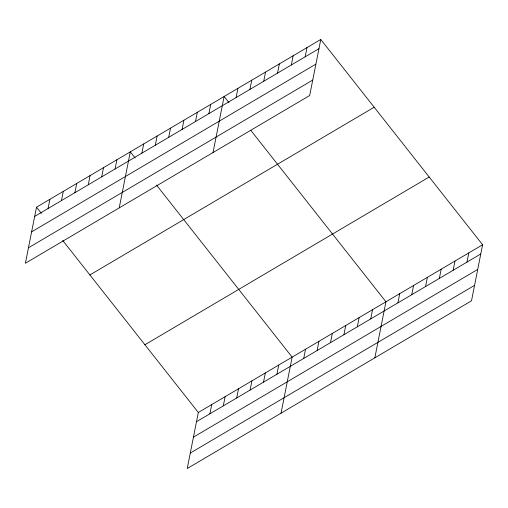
<?xml version="1.0" encoding="UTF-8"?>
<svg xmlns="http://www.w3.org/2000/svg" width="508" height="508" viewBox="0 0 508 508"><rect width="100%" height="100%" fill="white"/><g stroke="black" fill="none" stroke-linecap="round" stroke-linejoin="round"><path stroke-width="0.76" d="M320.777 39.472L36.493 207.201L25.4 263.239L309.683 95.51L320.777 39.472L482.6 244.761L471.507 300.8L187.223 468.528L198.317 412.49L482.6 244.761M48.076 208.502L49.898 199.295M61.474 200.596L63.297 191.389M74.879 192.684L76.702 183.483M88.278 184.779L90.1 175.571M101.683 176.873L103.505 167.665M115.081 168.967L116.903 159.76M119.215 207.886L130.308 151.854L135.166 158.007M141.891 153.149L143.713 143.942M155.289 145.244L157.112 136.036M168.694 137.331L170.517 128.13M182.093 129.426L183.915 120.225M195.497 121.52L197.32 112.312M208.896 113.614L210.718 104.407M213.023 152.54L224.123 96.501L228.975 102.66M236.106 97.561L237.928 88.354M249.917 89.414L251.739 80.207M263.722 81.267L265.544 72.06M209.899 413.791L211.722 404.584M277.533 73.12L279.356 63.913M223.298 405.879L225.12 396.678M291.338 64.973L293.16 55.766M236.703 397.974L238.525 388.772M305.149 56.826L306.972 47.619M250.101 390.068L251.924 380.86M263.506 382.162L265.328 372.955M276.904 374.25L278.727 365.049M281.038 413.175L292.132 357.143L156.521 185.109M303.708 358.438L305.537 349.231M317.113 350.533L318.935 341.325M330.517 342.621L332.34 333.419M343.916 334.715L345.738 325.514M357.321 326.809L359.143 317.602M370.719 318.903L372.542 309.696M374.847 357.829L385.947 301.79L250.825 130.372M397.929 302.844L399.752 293.643M411.74 294.697L413.563 285.496M425.545 286.55L427.368 277.349M439.356 278.403L441.179 269.202M453.161 270.256L454.984 261.055M466.966 262.115L468.795 252.908M34.671 216.408L318.954 48.679M31.61 231.864L315.893 64.129M28.461 247.783L312.744 80.054M89.897 274.949L374.18 107.213M144.92 344.748L429.197 177.013M196.494 421.697L480.778 253.968M193.434 437.153L477.717 269.418M190.284 453.072L474.567 285.344M36.493 207.201L41.351 213.36M62.713 240.462L198.317 412.49"/></g></svg>
